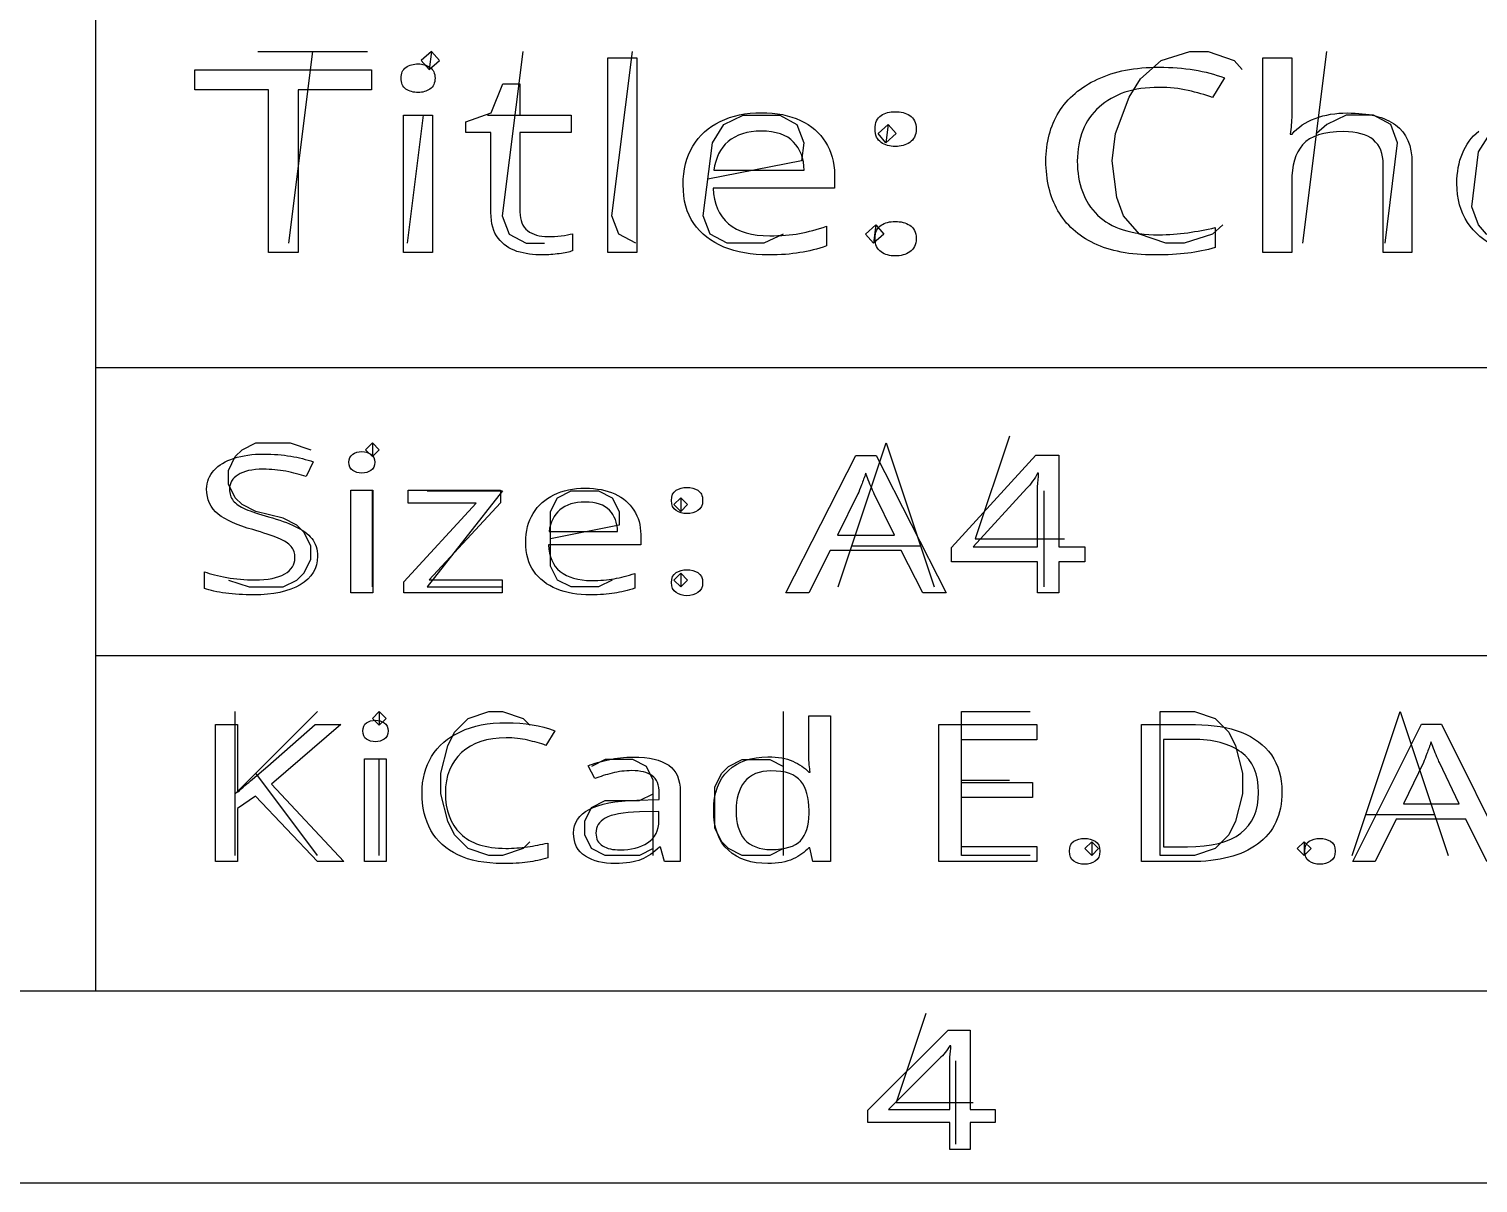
# Model space of a CAD drawing. Header units: millimetres. Extents: x 10 to 287, y 10 to 200.
# Drawn here: x 176.31 to 191.41, y 10 to 22.03 of the extents above; entities that cross this region are included whole.
import ezdxf

# ---------------------------------------------------------------- set-up
doc = ezdxf.new("R2010")
doc.units = ezdxf.units.MM
doc.layers.get('0').update_dxf_attribs({"linetype": 'CONTINUOUS'})

msp = doc.modelspace()

# ---------------------------------------------------------------- linework, layer by layer
at = {"color": 7}
for points in [[(10, 200.0072), (287.0022, 200.0072), (287.0022, 10), (10, 10)], [(12, 198.0072), (285.0022, 198.0072), (285.0022, 12), (12, 12)], [(177.0022, 44), (285.0022, 44), (285.0022, 12), (177.0022, 12)], [(179.11463, 19.69999), (178.80467, 19.69999), (178.80467, 21.39335), (178.03664, 21.39335), (178.03664, 21.60402), (179.87922, 21.60402), (179.87922, 21.39335), (179.11463, 21.39335)], [(180.36483, 21.66535)], [(182.64481, 19.69999), (182.34173, 19.69999), (182.34173, 21.72669), (182.64481, 21.72669)], [(180.51293, 21.12935), (180.51293, 19.69999), (180.20985, 19.69999), (180.20985, 21.12935)], [(191.682, 19.7956), (191.5035, 19.8908), (191.4201, 19.986), (191.3487, 20.1765), (191.4201, 20.7479), (191.5392, 20.9384), (191.6463, 21.0337), (191.8487, 21.1289), (192.1344, 21.1289), (192.313, 21.0337), (192.3963, 20.9384), (192.4677, 20.7479), (192.3963, 20.1765), (192.2773, 19.986), (192.1701, 19.8908), (191.9677, 19.7956)], [(183.94023, 20.96401)], [(185.12844, 20.98531)], [(181.71487, 19.86532)], [(185.12844, 19.84397)], [(179.77828, 17.62401)], [(185.62404, 16.15001), (185.39909, 16.59201), (184.65884, 16.59201), (184.4365, 16.15001), (184.19847, 16.15001), (184.92826, 17.58401), (185.14013, 17.58401), (185.8673, 16.15001)], [(187.3138, 16.47401), (187.04177, 16.47401), (187.04177, 16.15001), (186.81943, 16.15001), (186.81943, 16.47401), (185.92485, 16.47401), (185.92485, 16.62401), (186.80373, 17.58601), (187.04177, 17.58601), (187.04177, 16.63201), (187.3138, 16.63201)], [(179.89075, 17.22201), (179.89075, 16.15001), (179.66057, 16.15001), (179.66057, 17.22201)], [(181.24047, 16.15001), (180.2151, 16.15001), (180.2151, 16.26601), (180.96843, 17.08601), (180.25957, 17.08601), (180.25957, 17.22201), (181.22216, 17.22201), (181.22216, 17.09001), (180.47929, 16.28601), (181.24047, 16.28601)], [(182.10629, 17.24201)], [(182.10327, 17.09801)], [(183.0057, 17.11401)], [(179.31536, 16.53201)], [(183.0057, 16.25801)], [(179.92061, 14.824)], [(188.1009, 13.4139), (188.1009, 14.9139), (188.458, 14.9139), (188.6723, 14.8424), (188.8152, 14.6996), (188.8866, 14.5567), (188.958, 14.271), (188.958, 14.0567), (188.8866, 13.771), (188.8152, 13.6282), (188.6723, 13.4853), (188.458, 13.4139)], [(186.81565, 13.35), (185.79369, 13.35), (185.79369, 14.778), (186.81565, 14.778), (186.81565, 14.62), (186.02421, 14.62), (186.02421, 14.174), (186.76955, 14.174), (186.76955, 14.018), (186.02421, 14.018), (186.02421, 13.508), (186.81565, 13.508)], [(191.50538, 13.35), (191.2851, 13.792), (190.56026, 13.792), (190.34255, 13.35), (190.10947, 13.35), (190.82407, 14.784), (191.03154, 14.784), (191.74358, 13.35)], [(181.28068, 14.64)], [(180.03074, 14.422), (180.03074, 13.35), (179.80535, 13.35), (179.80535, 14.422)], [(182.60477, 14.44)], [(189.12594, 14.072)], [(189.36926, 14.078)], [(184.0444, 13.476)], [(187.15374, 13.458)], [(189.60746, 13.458)], [(186.37817, 10.6308), (186.11851, 10.6308), (186.11851, 10.35), (185.90629, 10.35), (185.90629, 10.6308), (185.05243, 10.6308), (185.05243, 10.7608), (185.89131, 11.59451), (186.11851, 11.59451), (186.11851, 10.76773), (186.37817, 10.76773)]]:
    msp.add_lwpolyline(points, close=True, dxfattribs=at)
for points in [[(178.6939, 21.7956), (179.8368, 21.7956)], [(179.0154, 19.7956), (179.2654, 21.7956)], [(180.5035, 21.7956), (180.3963, 21.7003), (180.4796, 21.6051), (180.5868, 21.7003), (180.5035, 21.7956), (180.4796, 21.6051)], [(181.4558, 21.7956), (181.2415, 20.0813), (181.313, 19.8908), (181.4915, 19.7956), (181.682, 19.7956)], [(182.6344, 19.7956), (182.4558, 19.8908), (182.3844, 20.0813), (182.5987, 21.7956)], [(188.7535, 19.986), (188.6463, 19.8908), (188.3487, 19.7956), (188.1582, 19.7956), (187.8844, 19.8908), (187.7177, 20.0813), (187.6463, 20.2718), (187.5987, 20.6527), (187.6344, 20.9384), (187.7773, 21.3194), (187.8963, 21.5098), (188.1106, 21.7003), (188.4082, 21.7956), (188.5987, 21.7956), (188.8725, 21.7003), (188.9558, 21.6051)], [(189.5868, 19.7956), (189.8368, 21.7956)], [(189.47148, 20.43864), (189.47148, 19.69996), (189.1684, 19.69996), (189.1684, 21.72666), (189.47142, 21.72666)], [(189.47142, 21.72666), (189.47142, 21.13198)], [(181.1225, 20.116), (181.1225, 20.94801), (180.86075, 20.94801), (180.86075, 21.06001), (181.12594, 21.15331), (181.24649, 21.45731), (181.42558, 21.45731), (181.42558, 21.12931), (181.95941, 21.12931), (181.95941, 20.94797), (181.42558, 20.94797), (181.42558, 20.12129)], [(188.76882, 21.51852), (188.64484, 21.31585)], [(188.0869, 21.41985), (188.0869, 21.41999)], [(183.94326, 21.15614), (183.94323, 21.15601)], [(180.2535, 19.7956), (180.4201, 21.1289)], [(181.0868, 21.1289), (181.8487, 21.1289)], [(184.1701, 19.8908), (183.9677, 19.7956), (183.5868, 19.7956), (183.4082, 19.8908), (183.3368, 20.0813), (183.432, 20.8432), (183.5511, 21.0337), (183.7535, 21.1289), (184.1344, 21.1289), (184.313, 21.0337), (184.3844, 20.8432), (184.3606, 20.6527), (183.3844, 20.4622)], [(185.2654, 21.0337), (185.3487, 20.9384), (185.2415, 20.8432), (185.1582, 20.9384), (185.2654, 21.0337), (185.2415, 20.8432)], [(190.4439, 19.7956), (190.5749, 20.8432), (190.5035, 21.0337), (190.3249, 21.1289), (190.0392, 21.1289), (189.8368, 21.0337), (189.7296, 20.9384)], [(189.45422, 20.93198), (189.47492, 20.93198)], [(183.44773, 20.55601), (184.38796, 20.55601)], [(190.72512, 20.63064), (190.72512, 19.69996), (190.42549, 19.69996), (190.42549, 20.61464)], [(184.70438, 20.51067), (184.70438, 20.36934), (183.4404, 20.36934)], [(184.62172, 19.97203), (184.62172, 19.76669)], [(185.1344, 19.986), (185.2177, 19.8908), (185.1106, 19.7956), (185.0273, 19.8908), (185.1344, 19.986), (185.1106, 19.7956)], [(188.67239, 19.95857), (188.67239, 19.75057)], [(181.97322, 19.89463), (181.97322, 19.71596)], [(177.0022, 18.5), (285.0022, 18.5)], [(178.3866, 16.2853), (178.6009, 16.2139), (178.958, 16.2139), (179.1009, 16.2853), (179.1723, 16.3567), (179.2437, 16.4996), (179.2437, 16.6424), (179.1723, 16.7853), (179.1009, 16.8567), (178.958, 16.9282), (178.6723, 16.9996), (178.5295, 17.071), (178.458, 17.1424), (178.3866, 17.2853), (178.3866, 17.4282), (178.458, 17.571), (178.5295, 17.6424), (178.6723, 17.7139), (179.0295, 17.7139), (179.2437, 17.6424)], [(179.8866, 17.7139), (179.8152, 17.6424), (179.8866, 17.571), (179.958, 17.6424), (179.8866, 17.7139), (179.8866, 17.571)], [(184.7437, 16.2139), (185.2437, 17.7139), (185.7437, 16.2139)], [(186.5295, 17.7853), (186.1723, 16.7139), (187.1009, 16.7139)], [(179.27091, 17.51801), (179.19761, 17.36401)], [(186.83293, 17.39801), (186.82243, 17.39801)], [(186.70993, 17.24201), (186.15016, 16.63201), (186.81943, 16.63201)], [(179.8866, 16.2139), (179.8866, 17.2139)], [(180.458, 17.2139), (181.2437, 17.2139), (180.458, 16.2139), (181.2437, 16.2139)], [(182.3866, 16.2853), (182.2437, 16.2139), (181.958, 16.2139), (181.8152, 16.2853), (181.7437, 16.4282), (181.7437, 16.9996), (181.8152, 17.1424), (181.958, 17.2139), (182.2437, 17.2139), (182.3866, 17.1424), (182.458, 16.9996), (182.458, 16.8567), (181.7437, 16.7139)], [(183.1009, 17.1424), (183.1723, 17.071), (183.1009, 16.9996), (183.0295, 17.071), (183.1009, 17.1424), (183.1009, 16.9996)], [(184.94911, 17.18401), (184.73724, 16.75201), (185.32846, 16.75201)], [(185.32846, 16.75201), (185.11921, 17.18401)], [(186.81943, 16.63201), (186.81943, 17.08201)], [(186.8866, 17.2139), (186.8866, 16.2139)], [(181.72923, 16.79201), (182.44332, 16.79201)], [(182.68432, 16.75801), (182.68432, 16.65201), (181.72434, 16.65201)], [(184.8866, 16.6424), (185.6009, 16.6424)], [(178.1356, 16.19801), (178.1356, 16.37001)], [(182.62154, 16.35401), (182.62154, 16.20001)], [(183.1009, 16.3567), (183.1723, 16.2853), (183.1009, 16.2139), (183.0295, 16.2853), (183.1009, 16.3567), (183.1009, 16.2139)], [(177.0022, 15.5), (285.0022, 15.5)], [(178.458, 13.4139), (178.458, 14.9139)], [(179.3152, 14.9139), (178.458, 14.0567)], [(179.958, 14.9139), (179.8866, 14.8424), (179.958, 14.771), (180.0295, 14.8424), (179.958, 14.9139), (179.958, 14.771)], [(181.5295, 13.5567), (181.458, 13.4853), (181.2437, 13.4139), (181.1009, 13.4139), (180.8866, 13.4853), (180.7437, 13.6282), (180.6723, 13.771), (180.6009, 14.0567), (180.6009, 14.271), (180.6723, 14.5567), (180.7437, 14.6996), (180.8866, 14.8424), (181.1009, 14.9139), (181.2437, 14.9139), (181.458, 14.8424), (181.5295, 14.771)], [(184.1723, 13.4139), (184.1723, 14.9139)], [(184.43637, 14.442), (184.43637, 14.87), (184.66176, 14.87), (184.66176, 13.35), (184.47991, 13.35), (184.44661, 13.494), (184.43641, 13.494)], [(186.7437, 13.4139), (186.0295, 13.4139), (186.0295, 14.9139), (186.7437, 14.9139)], [(190.1009, 13.4139), (190.6009, 14.9139), (191.1009, 13.4139)], [(179.58764, 13.35), (179.31614, 13.35), (178.66813, 14.032), (178.48116, 13.904), (178.48116, 13.35), (178.25064, 13.35), (178.25064, 14.778), (178.48116, 14.778), (178.48116, 14.074)], [(178.6374, 14.21), (178.7962, 14.346), (179.29053, 14.778), (179.55946, 14.778), (178.83462, 14.156), (179.58764, 13.35)], [(181.78781, 14.714), (181.69561, 14.562)], [(188.4139, 13.35), (187.9042, 13.35), (187.9042, 14.778), (188.46768, 14.778)], [(188.43439, 14.624), (188.13472, 14.624), (188.13472, 13.504), (188.38316, 13.504)], [(179.958, 13.4139), (179.958, 14.4139)], [(182.8152, 13.4139), (182.8152, 14.1996), (182.7437, 14.3424), (182.6009, 14.4139), (182.3152, 14.4139), (182.1723, 14.3424)], [(184.1723, 13.4853), (184.0295, 13.4139), (183.7437, 13.4139), (183.6009, 13.4853), (183.5295, 13.5567), (183.458, 13.6996), (183.458, 14.1282), (183.5295, 14.271), (183.6009, 14.3424), (183.7437, 14.4139), (184.0295, 14.4139), (184.1723, 14.3424)], [(190.84455, 14.384), (190.63709, 13.952), (191.21595, 13.952)], [(191.21595, 13.952), (191.01105, 14.384)], [(179.3152, 13.4139), (178.6723, 14.271)], [(182.20525, 14.216), (182.13605, 14.348)], [(184.43617, 14.284), (184.45157, 14.284)], [(182.8152, 13.4853), (182.6723, 13.4139), (182.3152, 13.4139), (182.1723, 13.4853), (182.1009, 13.6282), (182.1009, 13.771), (182.1723, 13.9139), (182.3152, 13.9853), (182.6723, 13.9853), (182.8152, 14.0567)], [(182.64325, 13.99), (182.87633, 13.996), (182.87633, 14.06)], [(183.09661, 14.08), (183.09661, 13.35), (182.93269, 13.35), (182.88909, 13.502), (182.87889, 13.502)], [(186.0295, 14.1996), (186.5295, 14.1996)], [(182.87378, 13.874), (182.67143, 13.868)], [(182.87385, 13.778), (182.87378, 13.874)], [(184.43882, 13.85), (184.43882, 13.882)], [(190.2437, 13.8424), (190.958, 13.8424)], [(181.71607, 13.544), (181.71607, 13.388)], [(187.3866, 13.5567), (187.458, 13.4853), (187.3866, 13.4139), (187.3152, 13.4853), (187.3866, 13.5567), (187.3866, 13.4139)], [(189.6009, 13.5567), (189.6723, 13.4853), (189.6009, 13.4139), (189.5295, 13.4853), (189.6009, 13.5567), (189.6009, 13.4139)], [(184.00867, 13.33), (184.00843, 13.33)], [(185.6558, 11.7683), (185.3463, 10.8397), (186.1511, 10.8397)], [(185.91829, 11.43158), (185.90829, 11.43158)], [(185.80099, 11.29638), (185.2667, 10.76772), (185.90629, 10.76773)], [(185.9654, 11.2731), (185.9654, 10.4064)], [(185.90629, 10.76773), (185.90629, 11.15772)]]:
    msp.add_lwpolyline(points, dxfattribs=at)
for points in [[(180.1857, 21.51605), (180.1857, 21.567583), (180.202933, 21.604917), (180.2374, 21.62805)], [(180.2374, 21.62805), (180.271867, 21.652917), (180.314343, 21.66535), (180.36483, 21.66535)], [(180.36483, 21.66535), (180.410763, 21.66535), (180.450947, 21.652917), (180.48538, 21.62805)], [(180.48538, 21.62805), (180.522113, 21.604917), (180.54048, 21.567583), (180.54048, 21.51605)], [(187.4463, 21.50519), (187.623093, 21.58875), (187.837773, 21.63053), (188.09034, 21.63053)], [(188.09034, 21.63053), (188.349793, 21.63053), (188.575953, 21.593193), (188.76882, 21.51852)], [(180.2374, 21.40138), (180.202933, 21.426247), (180.1857, 21.46447), (180.1857, 21.51605)], [(180.54048, 21.51605), (180.54048, 21.464517), (180.522113, 21.426293), (180.48538, 21.40138)], [(187.04334, 21.16119), (187.135187, 21.308743), (187.269507, 21.42341), (187.4463, 21.50519)], [(180.36483, 21.36668), (180.314297, 21.36668), (180.27182, 21.378247), (180.2374, 21.40138)], [(180.48538, 21.40138), (180.450913, 21.378247), (180.41073, 21.36668), (180.36483, 21.36668)], [(188.0869, 21.41999), (187.822853, 21.41999), (187.61506, 21.351543), (187.46352, 21.21465)], [(188.38998, 21.38785), (188.298133, 21.409183), (188.197107, 21.41985), (188.0869, 21.41985)], [(188.64484, 21.31585), (188.569067, 21.342517), (188.484113, 21.366517), (188.38998, 21.38785)], [(183.51275, 21.06544), (183.636737, 21.125907), (183.78024, 21.15614), (183.94326, 21.15614)], [(183.94323, 21.15601), (184.099357, 21.15601), (184.234823, 21.129343), (184.34963, 21.07601)], [(185.19044, 21.12665), (185.231773, 21.153317), (185.281137, 21.16665), (185.33853, 21.16665)], [(185.33853, 21.16665), (185.39593, 21.16665), (185.446443, 21.153317), (185.49007, 21.12665)], [(186.90902, 20.65451), (186.90902, 20.846517), (186.953793, 21.01541), (187.04334, 21.16119)], [(187.46352, 21.21465), (187.31198, 21.077757), (187.23621, 20.8902), (187.23621, 20.65198)], [(189.71601, 21.09732), (189.81933, 21.134653), (189.930687, 21.15332), (190.05008, 21.15332)], [(190.05008, 21.15332), (190.2728, 21.15332), (190.440413, 21.11154), (190.55292, 21.02798)], [(183.22689, 20.80677), (183.29577, 20.91877), (183.391057, 21.004993), (183.51275, 21.06544)], [(184.34963, 21.07601), (184.46443, 21.022677), (184.55168, 20.94712), (184.61138, 20.84934)], [(185.12844, 20.98531), (185.12844, 21.05287), (185.149107, 21.099983), (185.19044, 21.12665)], [(185.49007, 21.12665), (185.53367, 21.099983), (185.55547, 21.05287), (185.55547, 20.98531)], [(189.47142, 21.13198), (189.47142, 21.060867), (189.465687, 20.9942), (189.45422, 20.93198)], [(189.47492, 20.93198), (189.534653, 21.004867), (189.615017, 21.05998), (189.71601, 21.09732)], [(190.55292, 21.02798), (190.66772, 20.9462), (190.72512, 20.813753), (190.72512, 20.63064)], [(183.59582, 20.85468), (183.513167, 20.783567), (183.463803, 20.68401), (183.44773, 20.55601)], [(183.94023, 20.96401), (183.795577, 20.96401), (183.680773, 20.927567), (183.59582, 20.85468)], [(184.27775, 20.84934), (184.20657, 20.925787), (184.094063, 20.96401), (183.94023, 20.96401)], [(184.38796, 20.55601), (184.38596, 20.676897), (184.349223, 20.774673), (184.27775, 20.84934)], [(184.61138, 20.84934), (184.67338, 20.75334), (184.70438, 20.64045), (184.70438, 20.51067)], [(185.19044, 20.84665), (185.149107, 20.875117), (185.12844, 20.921337), (185.12844, 20.98531)], [(185.55547, 20.98531), (185.55547, 20.92131), (185.53367, 20.87509), (185.49007, 20.84665)], [(190.0122, 20.95865), (189.805553, 20.95865), (189.663197, 20.913317), (189.58513, 20.82265)], [(190.42549, 20.61464), (190.42549, 20.84398), (190.287727, 20.95865), (190.0122, 20.95865)], [(191.19346, 20.41728), (191.19346, 20.653727), (191.269227, 20.83595), (191.42076, 20.96395)], [(183.12699, 20.40409), (183.12699, 20.560537), (183.16029, 20.694763), (183.22689, 20.80677)], [(185.33853, 20.80395), (185.28113, 20.80395), (185.231767, 20.818183), (185.19044, 20.84665)], [(185.49007, 20.84665), (185.44647, 20.818183), (185.395957, 20.80395), (185.33853, 20.80395)], [(189.58513, 20.82265), (189.509363, 20.733757), (189.47148, 20.605753), (189.47148, 20.43864)], [(187.03301, 20.13451), (186.95035, 20.282063), (186.90902, 20.455397), (186.90902, 20.65451)], [(187.23621, 20.65198), (187.23621, 20.415533), (187.30624, 20.227973), (187.4463, 20.0893)], [(183.2372, 20.00142), (183.163727, 20.109867), (183.12699, 20.24409), (183.12699, 20.40409)], [(191.30367, 20.01194), (191.230197, 20.12394), (191.19346, 20.259053), (191.19346, 20.41728)], [(183.4404, 20.36934), (183.445067, 20.20756), (183.497877, 20.084003), (183.59883, 19.99867)], [(181.1983, 19.84666), (181.147767, 19.91066), (181.1225, 20.00044), (181.1225, 20.116)], [(181.42558, 20.12129), (181.42558, 20.034183), (181.45198, 19.969293), (181.50478, 19.92662)], [(187.41186, 19.79317), (187.244247, 19.87317), (187.117963, 19.98695), (187.03301, 20.13451)], [(183.55061, 19.75609), (183.417437, 19.811223), (183.312967, 19.893), (183.2372, 20.00142)], [(183.59883, 19.99867), (183.70215, 19.91511), (183.845653, 19.87333), (184.02934, 19.87333)], [(184.3393, 19.89733), (184.431147, 19.91513), (184.525287, 19.94003), (184.62172, 19.97203)], [(185.12844, 19.84397), (185.12844, 19.90977), (185.149107, 19.95599), (185.19044, 19.98263)], [(185.19044, 19.98263), (185.231773, 20.009297), (185.281137, 20.02263), (185.33853, 20.02263)], [(185.33853, 20.02263), (185.39593, 20.02263), (185.446443, 20.009297), (185.49007, 19.98263)], [(185.49007, 19.98263), (185.53367, 19.955963), (185.55547, 19.909743), (185.55547, 19.84397)], [(187.4463, 20.0893), (187.588653, 19.952413), (187.801037, 19.88397), (188.08345, 19.88397)], [(188.38653, 19.90527), (188.482963, 19.91947), (188.57825, 19.937237), (188.67239, 19.95857)], [(191.6033, 19.7586), (191.47702, 19.817267), (191.377143, 19.901713), (191.30367, 20.01194)], [(181.39461, 19.71066), (181.31425, 19.737327), (181.248813, 19.78266), (181.1983, 19.84666)], [(181.50478, 19.92662), (181.559913, 19.885753), (181.629943, 19.86532), (181.71487, 19.86532)], [(181.71491, 19.86533), (181.760843, 19.86533), (181.807913, 19.867997), (181.85612, 19.87333)], [(181.85612, 19.87333), (181.90432, 19.878663), (181.943353, 19.885763), (181.97322, 19.89463)], [(184.02934, 19.87333), (184.14644, 19.87333), (184.24976, 19.88133), (184.3393, 19.89733)], [(185.19044, 19.7053), (185.149107, 19.733767), (185.12844, 19.77999), (185.12844, 19.84397)], [(185.55547, 19.84397), (185.55547, 19.77997), (185.53367, 19.733747), (185.49007, 19.7053)], [(188.03868, 19.67317), (187.788413, 19.67317), (187.579473, 19.71317), (187.41186, 19.79317)], [(188.08345, 19.88397), (188.18907, 19.88397), (188.290097, 19.89107), (188.38653, 19.90527)], [(181.66325, 19.67336), (181.566817, 19.67336), (181.47727, 19.685793), (181.39461, 19.71066)], [(181.83545, 19.68666), (181.775783, 19.677793), (181.718383, 19.67336), (181.66325, 19.67336)], [(181.97322, 19.71596), (181.941087, 19.703493), (181.895163, 19.693727), (181.83545, 19.68666)], [(184.01556, 19.67339), (183.838767, 19.67339), (183.683783, 19.700957), (183.55061, 19.75609)], [(184.34275, 19.69739), (184.25091, 19.68139), (184.141847, 19.67339), (184.01556, 19.67339)], [(184.62172, 19.76669), (184.52758, 19.73469), (184.43459, 19.71159), (184.34275, 19.69739)], [(185.33853, 19.6626), (185.28113, 19.6626), (185.231767, 19.676833), (185.19044, 19.7053)], [(185.49007, 19.7053), (185.44647, 19.676833), (185.395957, 19.6626), (185.33853, 19.6626)], [(188.38653, 19.69187), (188.290097, 19.679403), (188.174147, 19.67317), (188.03868, 19.67317)], [(188.67239, 19.75057), (188.58055, 19.723903), (188.485263, 19.704337), (188.38653, 19.69187)], [(178.23508, 17.42801), (178.285613, 17.482677), (178.355367, 17.524677), (178.44434, 17.55401)], [(178.44434, 17.55401), (178.533273, 17.583343), (178.63703, 17.59801), (178.75561, 17.59801)], [(178.75561, 17.59801), (178.85675, 17.59801), (178.950043, 17.590677), (179.03549, 17.57601)], [(179.03549, 17.57601), (179.120937, 17.561343), (179.19941, 17.54201), (179.27091, 17.51801)], [(179.64228, 17.51201), (179.64228, 17.550677), (179.655347, 17.578677), (179.68148, 17.59601)], [(179.68148, 17.59601), (179.707613, 17.614677), (179.73988, 17.62401), (179.77828, 17.62401)], [(179.77828, 17.62401), (179.813147, 17.62401), (179.84368, 17.614677), (179.86988, 17.59601)], [(179.86988, 17.59601), (179.897747, 17.578677), (179.91168, 17.550677), (179.91168, 17.51201)], [(178.15918, 17.23401), (178.15918, 17.308677), (178.18448, 17.373343), (178.23508, 17.42801)], [(178.48614, 17.38201), (178.426873, 17.344677), (178.39724, 17.294677), (178.39724, 17.23201)], [(178.75033, 17.44001), (178.63349, 17.44001), (178.545427, 17.420677), (178.48614, 17.38201)], [(178.98574, 17.41801), (178.909013, 17.432677), (178.830543, 17.44001), (178.75033, 17.44001)], [(179.19761, 17.36401), (179.133077, 17.385343), (179.062453, 17.403343), (178.98574, 17.41801)], [(179.68148, 17.42601), (179.655347, 17.444677), (179.64228, 17.473343), (179.64228, 17.51201)], [(179.77828, 17.40001), (179.739947, 17.40001), (179.70768, 17.408677), (179.68148, 17.42601)], [(179.86988, 17.42601), (179.843747, 17.408677), (179.813213, 17.40001), (179.77828, 17.40001)], [(179.91168, 17.51201), (179.91168, 17.473343), (179.897747, 17.444677), (179.86988, 17.42601)], [(185.03021, 17.39801), (185.016277, 17.356677), (185.001443, 17.31601), (184.98571, 17.27601)], [(185.05641, 17.32801), (185.045943, 17.358677), (185.03721, 17.38201), (185.03021, 17.39801)], [(186.82243, 17.39801), (186.808497, 17.372677), (186.791063, 17.345343), (186.77013, 17.31601)], [(186.82243, 17.25801), (186.825763, 17.307343), (186.829263, 17.35401), (186.83293, 17.39801)], [(178.2795, 16.97201), (178.199287, 17.03601), (178.15918, 17.123343), (178.15918, 17.23401)], [(178.39724, 17.23201), (178.39724, 17.18401), (178.410307, 17.14401), (178.43644, 17.11201)], [(181.77932, 17.17401), (181.873487, 17.219343), (181.982477, 17.24201), (182.10629, 17.24201)], [(182.10627, 17.24201), (182.22485, 17.24201), (182.327737, 17.22201), (182.41493, 17.18201)], [(183.0528, 17.22001), (183.0842, 17.24001), (183.121693, 17.25001), (183.16528, 17.25001)], [(183.16528, 17.25001), (183.20888, 17.25001), (183.247243, 17.24001), (183.28037, 17.22001)], [(184.98571, 17.27601), (184.971777, 17.237343), (184.959577, 17.206677), (184.94911, 17.18401)], [(185.09301, 17.24201), (185.08081, 17.27001), (185.06861, 17.298677), (185.05641, 17.32801)], [(185.11921, 17.18401), (185.113877, 17.194677), (185.105143, 17.21401), (185.09301, 17.24201)], [(186.77013, 17.31601), (186.749197, 17.286677), (186.72913, 17.26201), (186.70993, 17.24201)], [(186.81943, 17.08201), (186.81943, 17.151343), (186.82043, 17.21001), (186.82243, 17.25801)], [(178.43644, 17.11201), (178.462573, 17.08001), (178.505297, 17.050677), (178.56461, 17.02401)], [(181.56222, 16.98001), (181.614553, 17.06401), (181.68692, 17.128677), (181.77932, 17.17401)], [(182.10327, 17.09801), (181.99341, 17.09801), (181.90622, 17.070677), (181.8417, 17.01601)], [(182.35962, 17.01201), (182.305553, 17.069343), (182.220103, 17.09801), (182.10327, 17.09801)], [(182.41493, 17.18201), (182.502117, 17.14201), (182.56838, 17.085343), (182.61372, 17.01201)], [(183.0057, 17.11401), (183.0057, 17.164677), (183.0214, 17.20001), (183.0528, 17.22001)], [(183.0528, 17.01001), (183.0214, 17.031343), (183.0057, 17.06601), (183.0057, 17.11401)], [(183.28037, 17.22001), (183.313503, 17.20001), (183.33007, 17.164677), (183.33007, 17.11401)], [(183.33007, 17.11401), (183.33007, 17.06601), (183.313503, 17.031343), (183.28037, 17.01001)], [(178.64047, 16.81001), (178.480043, 16.85401), (178.35972, 16.90801), (178.2795, 16.97201)], [(178.56461, 17.02401), (178.623877, 16.998677), (178.704093, 16.97201), (178.80526, 16.94401)], [(178.80526, 16.94401), (178.91512, 16.913343), (179.00754, 16.88001), (179.08252, 16.84401)], [(181.48632, 16.67801), (181.48632, 16.795343), (181.51162, 16.89601), (181.56222, 16.98001)], [(181.8417, 17.01601), (181.7789, 16.962677), (181.74141, 16.88801), (181.72923, 16.79201)], [(182.44332, 16.79201), (182.44132, 16.882677), (182.41342, 16.95601), (182.35962, 17.01201)], [(182.61372, 17.01201), (182.660787, 16.94001), (182.68432, 16.855343), (182.68432, 16.75801)], [(183.16528, 16.97801), (183.12168, 16.97801), (183.084187, 16.988677), (183.0528, 17.01001)], [(183.28037, 17.01001), (183.247237, 16.988677), (183.208873, 16.97801), (183.16528, 16.97801)], [(178.90466, 16.72201), (178.840127, 16.748677), (178.752063, 16.77801), (178.64047, 16.81001)], [(179.08252, 16.84401), (179.159247, 16.809343), (179.216793, 16.767343), (179.25516, 16.71801)], [(179.04068, 16.63401), (179.014547, 16.66601), (178.969207, 16.695343), (178.90466, 16.72201)], [(179.07988, 16.51601), (179.07988, 16.562677), (179.066813, 16.60201), (179.04068, 16.63401)], [(179.25516, 16.71801), (179.295293, 16.668677), (179.31536, 16.606677), (179.31536, 16.53201)], [(181.57002, 16.37601), (181.51422, 16.457343), (181.48632, 16.55801), (181.48632, 16.67801)], [(181.72434, 16.65201), (181.727673, 16.530677), (181.767783, 16.43801), (181.84467, 16.37401)], [(178.97263, 16.34801), (179.04413, 16.389343), (179.07988, 16.445343), (179.07988, 16.51601)], [(179.31529, 16.53201), (179.31529, 16.405343), (179.25513, 16.306677), (179.13481, 16.23601)], [(178.1356, 16.37001), (178.1984, 16.348677), (178.276, 16.329343), (178.3684, 16.31201)], [(178.65874, 16.28601), (178.796507, 16.28601), (178.901137, 16.306677), (178.97263, 16.34801)], [(181.80805, 16.19201), (181.70691, 16.233343), (181.627567, 16.294677), (181.57002, 16.37601)], [(181.84467, 16.37401), (181.923143, 16.311343), (182.03213, 16.28001), (182.17163, 16.28001)], [(182.40705, 16.29801), (182.476803, 16.311343), (182.5483, 16.33001), (182.62154, 16.35401)], [(183.0057, 16.25801), (183.0057, 16.307343), (183.0214, 16.34201), (183.0528, 16.36201)], [(183.0528, 16.36201), (183.0842, 16.38201), (183.121693, 16.39201), (183.16528, 16.39201)], [(183.16528, 16.39201), (183.20888, 16.39201), (183.247243, 16.38201), (183.28037, 16.36201)], [(183.28037, 16.36201), (183.313503, 16.34201), (183.33007, 16.307343), (183.33007, 16.25801)], [(178.35794, 16.14801), (178.269, 16.16001), (178.194887, 16.176677), (178.1356, 16.19801)], [(178.3684, 16.31201), (178.462567, 16.294677), (178.559347, 16.28601), (178.65874, 16.28601)], [(179.13481, 16.23601), (179.014483, 16.165343), (178.852307, 16.13001), (178.64828, 16.13001)], [(182.16117, 16.13001), (182.026897, 16.13001), (181.90919, 16.150677), (181.80805, 16.19201)], [(182.17163, 16.28001), (182.26057, 16.28001), (182.339043, 16.28601), (182.40705, 16.29801)], [(182.62154, 16.20001), (182.55004, 16.17601), (182.479413, 16.158677), (182.40966, 16.14801)], [(183.0528, 16.15401), (183.0214, 16.175343), (183.0057, 16.21001), (183.0057, 16.25801)], [(183.33007, 16.25801), (183.33007, 16.21001), (183.313503, 16.175343), (183.28037, 16.15401)], [(178.64828, 16.13001), (178.543653, 16.13001), (178.446873, 16.13601), (178.35794, 16.14801)], [(182.40966, 16.14801), (182.339913, 16.13601), (182.257083, 16.13001), (182.16117, 16.13001)], [(183.16528, 16.12201), (183.12168, 16.12201), (183.084187, 16.132677), (183.0528, 16.15401)], [(183.28037, 16.15401), (183.247237, 16.132677), (183.208873, 16.12201), (183.16528, 16.12201)], [(179.82581, 14.796), (179.85141, 14.814667), (179.88301, 14.824), (179.92061, 14.824)], [(179.92061, 14.824), (179.954743, 14.824), (179.98461, 14.814667), (180.01021, 14.796)], [(179.78741, 14.712), (179.78741, 14.750667), (179.80021, 14.778667), (179.82581, 14.796)], [(179.82581, 14.626), (179.80021, 14.644667), (179.78741, 14.673333), (179.78741, 14.712)], [(180.01021, 14.796), (180.037543, 14.778667), (180.05121, 14.750667), (180.05121, 14.712)], [(180.05121, 14.712), (180.05121, 14.673333), (180.037543, 14.644667), (180.01021, 14.626)], [(180.5046, 14.446), (180.5729, 14.556667), (180.67279, 14.642667), (180.80427, 14.704)], [(180.80427, 14.704), (180.93575, 14.766667), (181.095403, 14.798), (181.28323, 14.798)], [(181.28323, 14.798), (181.476183, 14.798), (181.644377, 14.77), (181.78781, 14.714)], [(188.46768, 14.778), (188.650387, 14.778), (188.80919, 14.751333), (188.94409, 14.698)], [(188.94409, 14.698), (189.08069, 14.644667), (189.1857, 14.566), (189.25912, 14.462)], [(179.92061, 14.6), (179.88301, 14.6), (179.85141, 14.608667), (179.82581, 14.626)], [(180.01021, 14.626), (179.98461, 14.608667), (179.954743, 14.6), (179.92061, 14.6)], [(181.28065, 14.64), (181.084283, 14.64), (180.929753, 14.588667), (180.81706, 14.486)], [(181.50608, 14.616), (181.437773, 14.632), (181.36264, 14.64), (181.28068, 14.64)], [(181.69561, 14.562), (181.639277, 14.582), (181.5761, 14.6), (181.50608, 14.616)], [(188.94409, 14.49), (188.824557, 14.579333), (188.654657, 14.624), (188.43439, 14.624)], [(190.92395, 14.598), (190.910283, 14.556667), (190.895783, 14.516), (190.88045, 14.476)], [(190.94955, 14.528), (190.939283, 14.558667), (190.93075, 14.582), (190.92395, 14.598)], [(190.98545, 14.442), (190.973517, 14.47), (190.96155, 14.498667), (190.94955, 14.528)], [(180.4047, 14.066), (180.4047, 14.21), (180.438, 14.336667), (180.5046, 14.446)], [(180.81706, 14.486), (180.70436, 14.383333), (180.64801, 14.242667), (180.64801, 14.064)], [(182.13605, 14.348), (182.19585, 14.373333), (182.266713, 14.394667), (182.34864, 14.412)], [(182.34864, 14.412), (182.4306, 14.430667), (182.515977, 14.44), (182.60477, 14.44)], [(182.60484, 14.44), (182.77218, 14.44), (182.895977, 14.411333), (182.97623, 14.354)], [(182.97623, 14.354), (183.056483, 14.296667), (183.09661, 14.205333), (183.09661, 14.08)], [(183.59863, 14.3), (183.702783, 14.394667), (183.840237, 14.442), (184.01099, 14.442)], [(184.01099, 14.442), (184.116857, 14.442), (184.203087, 14.426667), (184.26968, 14.396)], [(184.26968, 14.396), (184.337987, 14.365333), (184.393483, 14.328), (184.43617, 14.284)], [(184.44137, 14.36), (184.438037, 14.394667), (184.43637, 14.422), (184.43637, 14.442)], [(184.45157, 14.284), (184.448237, 14.301333), (184.444837, 14.326667), (184.44137, 14.36)], [(189.12594, 14.072), (189.12594, 14.262667), (189.065323, 14.402), (188.94409, 14.49)], [(189.25912, 14.462), (189.332547, 14.358), (189.36926, 14.23), (189.36926, 14.078)], [(190.88045, 14.476), (190.866783, 14.437333), (190.854817, 14.406667), (190.84455, 14.384)], [(191.01105, 14.384), (191.005717, 14.394667), (190.997183, 14.414), (190.98545, 14.442)], [(178.48116, 14.074), (178.53236, 14.119333), (178.58444, 14.164667), (178.6374, 14.21)], [(182.3871, 14.272), (182.322233, 14.256), (182.261617, 14.237333), (182.20525, 14.216)], [(182.592, 14.298), (182.520287, 14.298), (182.451987, 14.289333), (182.3871, 14.272)], [(182.80203, 14.246), (182.752497, 14.280667), (182.682487, 14.298), (182.592, 14.298)], [(182.87633, 14.06), (182.87633, 14.149333), (182.851563, 14.211333), (182.80203, 14.246)], [(183.44495, 13.884), (183.44495, 14.068), (183.496177, 14.206667), (183.59863, 14.3)], [(184.04184, 14.296), (183.920607, 14.296), (183.829253, 14.258), (183.76778, 14.182)], [(184.35432, 14.188), (184.297987, 14.26), (184.193827, 14.296), (184.04184, 14.296)], [(180.4969, 13.676), (180.435433, 13.786667), (180.4047, 13.916667), (180.4047, 14.066)], [(180.64801, 14.064), (180.64801, 13.886667), (180.70009, 13.746), (180.80425, 13.642)], [(183.76778, 14.182), (183.708047, 14.107333), (183.67818, 14.006667), (183.67818, 13.88)], [(184.43882, 13.882), (184.43882, 14.015333), (184.410653, 14.117333), (184.35432, 14.188)], [(188.38316, 13.504), (188.878347, 13.504), (189.12594, 13.693333), (189.12594, 14.072)], [(189.36926, 14.078), (189.36926, 13.836667), (189.284737, 13.654667), (189.11569, 13.532)], [(182.14636, 13.894), (182.253933, 13.952667), (182.419563, 13.984667), (182.64325, 13.99)], [(181.985, 13.648), (181.985, 13.754667), (182.038787, 13.836667), (182.14636, 13.894)], [(182.31541, 13.804), (182.250543, 13.766667), (182.21811, 13.714), (182.21811, 13.646)], [(182.67143, 13.868), (182.500683, 13.862667), (182.38201, 13.841333), (182.31541, 13.804)], [(182.75603, 13.546), (182.834577, 13.596667), (182.87385, 13.674), (182.87385, 13.778)], [(183.59863, 13.468), (183.496177, 13.561333), (183.44495, 13.7), (183.44495, 13.884)], [(183.67818, 13.88), (183.67818, 13.752), (183.708047, 13.652667), (183.76778, 13.582)], [(184.34912, 13.568), (184.40892, 13.630667), (184.43882, 13.724667), (184.43882, 13.85)], [(180.77864, 13.42), (180.653987, 13.48), (180.560073, 13.565333), (180.4969, 13.676)], [(180.80425, 13.642), (180.910117, 13.539333), (181.068063, 13.488), (181.27809, 13.488)], [(182.10794, 13.406), (182.02598, 13.458), (181.985, 13.538667), (181.985, 13.648)], [(182.21811, 13.646), (182.21811, 13.586), (182.241177, 13.542), (182.28731, 13.514)], [(181.27809, 13.488), (181.356637, 13.488), (181.431767, 13.493333), (181.50348, 13.504)], [(181.50348, 13.504), (181.5752, 13.514667), (181.646063, 13.528), (181.71607, 13.544)], [(182.28731, 13.514), (182.33511, 13.486), (182.395727, 13.472), (182.46916, 13.472)], [(182.46916, 13.472), (182.583567, 13.472), (182.67919, 13.496667), (182.75603, 13.546)], [(182.87889, 13.502), (182.819157, 13.443333), (182.755977, 13.4), (182.68935, 13.372)], [(184.00843, 13.33), (183.837677, 13.33), (183.701077, 13.376), (183.59863, 13.468)], [(183.76778, 13.582), (183.829247, 13.511333), (183.921453, 13.476), (184.0444, 13.476)], [(184.04433, 13.476), (184.18947, 13.476), (184.291067, 13.506667), (184.34912, 13.568)], [(184.43641, 13.494), (184.39541, 13.448667), (184.34077, 13.41), (184.27249, 13.378)], [(187.15374, 13.458), (187.15374, 13.507333), (187.169107, 13.542), (187.19984, 13.562)], [(187.19984, 13.354), (187.169107, 13.375333), (187.15374, 13.41), (187.15374, 13.458)], [(187.19984, 13.562), (187.230573, 13.582), (187.267287, 13.592), (187.30998, 13.592)], [(187.30998, 13.592), (187.352647, 13.592), (187.390213, 13.582), (187.42268, 13.562)], [(187.42268, 13.562), (187.455147, 13.542), (187.47138, 13.507333), (187.47138, 13.458)], [(187.47138, 13.458), (187.47138, 13.41), (187.455147, 13.375333), (187.42268, 13.354)], [(189.11569, 13.532), (188.948357, 13.410667), (188.714427, 13.35), (188.4139, 13.35)], [(189.60746, 13.458), (189.60746, 13.507333), (189.622827, 13.542), (189.65356, 13.562)], [(189.65356, 13.354), (189.622827, 13.375333), (189.60746, 13.41), (189.60746, 13.458)], [(189.65356, 13.562), (189.684293, 13.582), (189.721007, 13.592), (189.7637, 13.592)], [(189.7637, 13.592), (189.806367, 13.592), (189.84393, 13.582), (189.87639, 13.562)], [(189.87639, 13.562), (189.908857, 13.542), (189.92509, 13.507333), (189.92509, 13.458)], [(189.92509, 13.458), (189.92509, 13.41), (189.908857, 13.375333), (189.87639, 13.354)], [(181.24479, 13.33), (181.05867, 13.33), (180.903287, 13.36), (180.77864, 13.42)], [(181.50348, 13.344), (181.431767, 13.334667), (181.345537, 13.33), (181.24479, 13.33)], [(181.71607, 13.388), (181.64777, 13.368), (181.576907, 13.353333), (181.50348, 13.344)], [(182.41786, 13.33), (182.293207, 13.33), (182.1899, 13.355333), (182.10794, 13.406)], [(182.68935, 13.372), (182.62275, 13.344), (182.532253, 13.33), (182.41786, 13.33)], [(184.27249, 13.378), (184.204183, 13.346), (184.116243, 13.33), (184.00867, 13.33)], [(187.30998, 13.322), (187.267313, 13.322), (187.2306, 13.332667), (187.19984, 13.354)], [(187.42268, 13.354), (187.390213, 13.332667), (187.352647, 13.322), (187.30998, 13.322)], [(189.7637, 13.322), (189.721033, 13.322), (189.68432, 13.332667), (189.65356, 13.354)], [(189.87639, 13.354), (189.843923, 13.332667), (189.80636, 13.322), (189.7637, 13.322)], [(185.85839, 11.36048), (185.83839, 11.33508), (185.819257, 11.313713), (185.80099, 11.29638)], [(185.90829, 11.43158), (185.894957, 11.409647), (185.878323, 11.385947), (185.85839, 11.36048)], [(185.90829, 11.31025), (185.911623, 11.352983), (185.914957, 11.393427), (185.91829, 11.43158)], [(185.90629, 11.15772), (185.90629, 11.217787), (185.906957, 11.26863), (185.90829, 11.31025)]]:
    msp.add_open_spline(points, degree=3, dxfattribs=at)

doc.saveas('drawing.dxf')
